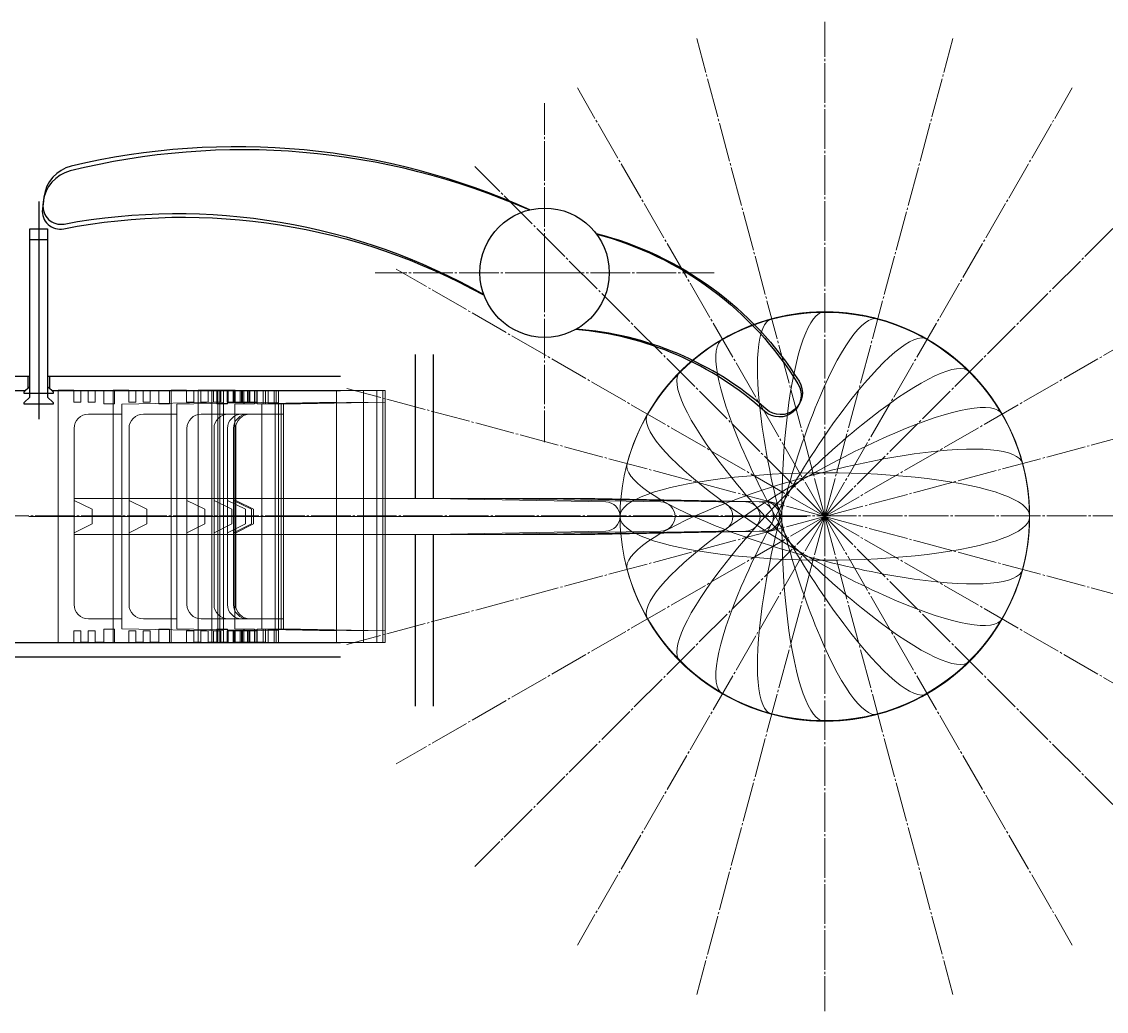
# Model space of a CAD drawing. Header units: millimetres. Extents: x 30 to 978, y -38 to 264.
# Drawn here: x 343.3 to 645.3, y -37.7 to 237.8 of the extents above; entities that cross this region are included whole.
import ezdxf

# ---------------------------------------------------------------- set-up
doc = ezdxf.new("R2010")
doc.units = ezdxf.units.MM
doc.linetypes.add('JIS_08_11', pattern=[12.8, 11, -0.6, 0.6, -0.6])
for name, color, linetype, lineweight in [('BODY OUTER', 7, 'Continuous', 30), ('Body_Outer', 7, 'Continuous', 30), ('Center_L', 7, 'JIS_08_11', 13), ('deg000', 7, 'Continuous', 13), ('deg030', 7, 'Continuous', 13), ('deg060', 7, 'Continuous', 13), ('deg090', 7, 'Continuous', 13), ('deg120', 7, 'Continuous', 13), ('deg150', 7, 'Continuous', 13), ('deg180', 7, 'Continuous', 13), ('deg210', 7, 'Continuous', 13), ('deg240', 7, 'Continuous', 13), ('deg270', 7, 'Continuous', 13), ('deg300', 7, 'Continuous', 13), ('deg330', 7, 'Continuous', 13), ('deg360', 7, 'Continuous', 13), ('LArm BODY OUTER', 7, 'Continuous', 30), ('LArm Center', 7, 'JIS_08_11', 13), ('Lopen OUTER', 7, 'Continuous', 30)]:
    doc.layers.add(name, color=color, linetype=linetype, lineweight=lineweight)

msp = doc.modelspace()

# ---------------------------------------------------------------- linework, layer by layer
at = {"layer": 'BODY OUTER'}
for p, q in [((452.92, 145.14), (452.92, 105.07)), ((457.92, 145.14), (457.92, 105.07)), ((345.07, 139.1), (345.07, 135.73)), ((351.07, 139.1), (351.07, 135.73)), ((452.92, 95.03), (452.92, 47.28)), ((457.92, 95.03), (457.92, 47.28))]:
    msp.add_line(p, q, dxfattribs=at)
at = {"layer": 'Body_Outer'}
for p, q in [((230.16, 139.1), (345.57, 139.1)), ((350.57, 139.1), (432.05, 139.1)), ((230.16, 135.1), (344.44, 135.1)), ((345.07, 135.73), (344.44, 135.1)), ((351.69, 135.1), (351.07, 135.73)), ((351.69, 135.1), (432.05, 135.1)), ((230.16, 65), (432.05, 65)), ((230.16, 61), (432.05, 61))]:
    msp.add_line(p, q, dxfattribs=at)
at = {"layer": 'Center_L'}
for q in [(566.91, 237.82), (531.26, 233.12), (602.57, 233.12), (498.03, 219.36), (635.8, 219.36), (469.5, 197.47), (664.33, 197.47), (447.61, 168.94), (686.22, 168.94), (433.84, 135.71), (699.99, 135.71), (433.84, 64.4), (447.61, 31.17), (469.5, 2.64), (498.03, -19.26), (531.26, -33.02), (699.99, 64.4), (686.22, 31.17), (664.33, 2.64), (635.8, -19.26), (602.57, -33.02), (566.91, -37.71)]:
    msp.add_line((566.91, 100.05), q, dxfattribs=at)
msp.add_lwpolyline([(30.15, 100.22), (167.92, 100.22), (702.18, 100.22)], dxfattribs=at)
at = {"layer": 'deg000'}
for p, q in [((353.52, 100.05), (353.52, 135.22)), ((353.52, 135.22), (357.82, 135.22)), ((357.82, 135.22), (357.82, 131.84)), ((359.82, 131.84), (359.82, 135.05)), ((359.82, 135.05), (361.82, 135.05)), ((361.82, 135.05), (361.82, 131.84)), ((363.82, 131.84), (363.82, 135.05)), ((363.82, 135.05), (366.22, 135.05)), ((366.22, 135.05), (366.22, 131.43)), ((369.22, 131.43), (369.22, 135.1)), ((369.22, 135.1), (371.22, 135.1)), ((371.22, 135.1), (382.52, 135.1)), ((382.52, 135.1), (399.52, 135.1)), ((399.52, 65), (399.52, 135.1)), ((357.82, 131.84), (359.82, 131.84)), ((361.82, 131.84), (363.82, 131.84)), ((366.22, 131.43), (369.22, 131.43)), ((399.52, 131.93), (371.22, 131.3)), ((371.22, 131.3), (371.22, 128.55)), ((361.92, 128.55), (371.22, 128.55)), ((371.22, 128.55), (371.22, 111.55)), ((357.92, 100.05), (357.92, 124.55)), ((371.22, 111.55), (371.22, 100.05)), ((457.92, 105.07), (357.92, 105.07)), ((362.92, 102.05), (357.92, 104.55)), ((457.92, 105.07), (505.92, 104.13)), ((345.36, 100.05), (516.94, 100.05)), ((353.52, 100.05), (353.52, 64.88)), ((357.92, 100.05), (357.92, 75.55)), ((357.92, 100.05), (362.92, 100.05)), ((357.92, 100.05), (362.92, 100.05)), ((362.92, 100.05), (362.92, 102.05)), ((362.92, 100.05), (362.92, 98.05)), ((371.22, 88.55), (371.22, 100.05)), ((362.92, 98.05), (357.92, 95.55)), ((457.92, 95.03), (357.92, 95.03)), ((457.92, 95.03), (505.92, 95.97)), ((371.22, 71.55), (371.22, 88.55)), ((361.92, 71.55), (371.22, 71.55)), ((371.22, 68.8), (371.22, 71.55)), ((357.82, 64.88), (357.82, 68.26)), ((357.82, 68.26), (359.82, 68.26)), ((359.82, 68.26), (359.82, 65.05)), ((361.82, 65.05), (361.82, 68.26)), ((361.82, 68.26), (363.82, 68.26)), ((363.82, 68.26), (363.82, 65.05)), ((366.22, 65.05), (366.22, 68.67)), ((366.22, 68.67), (369.22, 68.67)), ((369.22, 68.67), (369.22, 65)), ((399.52, 68.18), (371.22, 68.8)), ((353.52, 64.88), (357.82, 64.88)), ((359.82, 65.05), (361.82, 65.05)), ((363.82, 65.05), (366.22, 65.05)), ((369.22, 65), (371.22, 65)), ((371.22, 65), (382.52, 65)), ((382.52, 65), (399.52, 65))]:
    msp.add_line(p, q, dxfattribs=at)
for centre, radius, start, end in [((566.91, 99.89), 57, 359.9998, 179.9998), ((361.92, 124.55), 4, 90, 180), ((505.84, 100.05), 4.08, 271.1242, 88.8758), ((361.92, 75.55), 4, 180, 270)]:
    msp.add_arc(centre, radius, start, end, dxfattribs=at)
msp.add_ellipse((566.91, 99.89), major_axis=(57, 0), ratio=0.210526, start_param=3.141586, end_param=6.283189, dxfattribs=at)
at = {"layer": 'deg030'}
for p, q in [((368.82, 100.05), (368.82, 135.22)), ((368.82, 135.22), (373.12, 135.22)), ((373.12, 135.22), (373.12, 131.84)), ((375.12, 131.84), (375.12, 135.05)), ((375.12, 135.05), (377.12, 135.05)), ((377.12, 135.05), (377.12, 131.84)), ((379.12, 131.84), (379.12, 135.05)), ((379.12, 135.05), (381.52, 135.05)), ((381.52, 135.05), (381.52, 131.43)), ((384.52, 131.43), (384.52, 135.1)), ((384.52, 135.1), (386.52, 135.1)), ((386.52, 135.1), (397.82, 135.1)), ((397.82, 135.1), (414.82, 135.1)), ((414.82, 65), (414.82, 135.1)), ((373.12, 131.84), (375.12, 131.84)), ((377.12, 131.84), (379.12, 131.84)), ((381.52, 131.43), (384.52, 131.43)), ((414.82, 131.93), (386.52, 131.3)), ((386.52, 131.3), (386.52, 128.55)), ((377.22, 128.55), (386.52, 128.55)), ((386.52, 128.55), (386.52, 111.55)), ((373.22, 100.05), (373.22, 124.55)), ((386.52, 111.55), (386.52, 100.05)), ((473.22, 105.07), (373.22, 105.07)), ((378.22, 102.05), (373.22, 104.55)), ((473.22, 105.07), (521.22, 104.13)), ((360.66, 100.05), (532.24, 100.05)), ((368.82, 100.05), (368.82, 64.88)), ((373.22, 100.05), (373.22, 75.55)), ((373.22, 100.05), (378.22, 100.05)), ((373.22, 100.05), (378.22, 100.05)), ((378.22, 100.05), (378.22, 102.05)), ((378.22, 100.05), (378.22, 98.05)), ((386.52, 88.55), (386.52, 100.05)), ((378.22, 98.05), (373.22, 95.55)), ((473.22, 95.03), (373.22, 95.03)), ((473.22, 95.03), (521.22, 95.97)), ((386.52, 71.55), (386.52, 88.55)), ((377.22, 71.55), (386.52, 71.55)), ((386.52, 68.8), (386.52, 71.55)), ((373.12, 64.88), (373.12, 68.26)), ((373.12, 68.26), (375.12, 68.26)), ((375.12, 68.26), (375.12, 65.05)), ((377.12, 65.05), (377.12, 68.26)), ((377.12, 68.26), (379.12, 68.26)), ((379.12, 68.26), (379.12, 65.05)), ((381.52, 65.05), (381.52, 68.67)), ((381.52, 68.67), (384.52, 68.67)), ((384.52, 68.67), (384.52, 65)), ((414.82, 68.18), (386.52, 68.8)), ((368.82, 64.88), (373.12, 64.88)), ((375.12, 65.05), (377.12, 65.05)), ((379.12, 65.05), (381.52, 65.05)), ((384.52, 65), (386.52, 65)), ((386.52, 65), (397.82, 65)), ((397.82, 65), (414.82, 65))]:
    msp.add_line(p, q, dxfattribs=at)
for centre, radius, start, end in [((566.91, 100.05), 57, 344.9998, 164.9998), ((377.22, 124.55), 4, 90, 180), ((521.14, 100.05), 4.08, 271.1242, 88.8758), ((377.22, 75.55), 4, 180, 270)]:
    msp.add_arc(centre, radius, start, end, dxfattribs=at)
msp.add_ellipse((566.91, 100.05), major_axis=(55.06, -14.75), ratio=0.210526, start_param=3.141586, end_param=6.283189, dxfattribs=at)
at = {"layer": 'deg060'}
for p, q in [((384.94, 100.05), (384.94, 135.22)), ((384.94, 135.22), (389.24, 135.22)), ((389.24, 135.22), (389.24, 131.84)), ((391.24, 131.84), (391.24, 135.05)), ((391.24, 135.05), (393.24, 135.05)), ((393.24, 135.05), (393.24, 131.84)), ((395.24, 131.84), (395.24, 135.05)), ((395.24, 135.05), (397.64, 135.05)), ((397.64, 135.05), (397.64, 131.43)), ((400.64, 131.43), (400.64, 135.1)), ((400.64, 135.1), (402.64, 135.1)), ((402.64, 135.1), (413.94, 135.1)), ((413.94, 135.1), (430.94, 135.1)), ((430.94, 65), (430.94, 135.1)), ((389.24, 131.84), (391.24, 131.84)), ((393.24, 131.84), (395.24, 131.84)), ((397.64, 131.43), (400.64, 131.43)), ((430.94, 131.93), (402.64, 131.3)), ((402.64, 131.3), (402.64, 128.55)), ((393.34, 128.55), (402.64, 128.55)), ((402.64, 128.55), (402.64, 111.55)), ((389.34, 100.05), (389.34, 124.55)), ((402.64, 111.55), (402.64, 100.05)), ((489.34, 105.07), (389.34, 105.07)), ((394.34, 102.05), (389.34, 104.55)), ((489.34, 105.07), (537.34, 104.13)), ((376.78, 100.05), (548.36, 100.05)), ((384.94, 100.05), (384.94, 64.88)), ((389.34, 100.05), (389.34, 75.55)), ((389.34, 100.05), (394.34, 100.05)), ((389.34, 100.05), (394.34, 100.05)), ((394.34, 100.05), (394.34, 102.05)), ((394.34, 100.05), (394.34, 98.05)), ((402.64, 88.55), (402.64, 100.05)), ((394.34, 98.05), (389.34, 95.55)), ((489.34, 95.03), (389.34, 95.03)), ((489.34, 95.03), (537.34, 95.97)), ((402.64, 71.55), (402.64, 88.55)), ((393.34, 71.55), (402.64, 71.55)), ((402.64, 68.8), (402.64, 71.55)), ((389.24, 64.88), (389.24, 68.26)), ((389.24, 68.26), (391.24, 68.26)), ((391.24, 68.26), (391.24, 65.05)), ((393.24, 65.05), (393.24, 68.26)), ((393.24, 68.26), (395.24, 68.26)), ((395.24, 68.26), (395.24, 65.05)), ((397.64, 65.05), (397.64, 68.67)), ((397.64, 68.67), (400.64, 68.67)), ((400.64, 68.67), (400.64, 65)), ((430.94, 68.18), (402.64, 68.8)), ((384.94, 64.88), (389.24, 64.88)), ((391.24, 65.05), (393.24, 65.05)), ((395.24, 65.05), (397.64, 65.05)), ((400.64, 65), (402.64, 65)), ((402.64, 65), (413.94, 65)), ((413.94, 65), (430.94, 65))]:
    msp.add_line(p, q, dxfattribs=at)
for centre, radius, start, end in [((566.91, 100.05), 57, 329.9998, 149.9998), ((393.34, 124.55), 4, 90, 180), ((537.26, 100.05), 4.08, 271.1242, 88.8758), ((393.34, 75.55), 4, 180, 270)]:
    msp.add_arc(centre, radius, start, end, dxfattribs=at)
msp.add_ellipse((566.91, 100.05), major_axis=(49.36, -28.5), ratio=0.210526, start_param=3.141586, end_param=6.283189, dxfattribs=at)
at = {"layer": 'deg090'}
for p, q in [((392.48, 100.05), (392.48, 135.22)), ((392.48, 135.22), (396.78, 135.22)), ((396.78, 135.22), (396.78, 131.84)), ((398.78, 131.84), (398.78, 135.05)), ((398.78, 135.05), (400.78, 135.05)), ((400.78, 135.05), (400.78, 131.84)), ((402.78, 131.84), (402.78, 135.05)), ((402.78, 135.05), (405.18, 135.05)), ((405.18, 135.05), (405.18, 131.43)), ((408.18, 131.43), (408.18, 135.1)), ((408.18, 135.1), (410.18, 135.1)), ((410.18, 135.1), (421.48, 135.1)), ((421.48, 135.1), (438.48, 135.1)), ((438.48, 65), (438.48, 135.1)), ((396.78, 131.84), (398.78, 131.84)), ((400.78, 131.84), (402.78, 131.84)), ((405.18, 131.43), (408.18, 131.43)), ((438.48, 131.93), (410.18, 131.3)), ((410.18, 131.3), (410.18, 128.55)), ((400.88, 128.55), (410.18, 128.55)), ((410.18, 128.55), (410.18, 111.55)), ((396.88, 100.05), (396.88, 124.55)), ((410.18, 111.55), (410.18, 100.05)), ((496.88, 105.07), (396.88, 105.07)), ((401.88, 102.05), (396.88, 104.55)), ((496.88, 105.07), (544.88, 104.13)), ((384.32, 100.05), (555.9, 100.05)), ((392.48, 100.05), (392.48, 64.88)), ((396.88, 100.05), (396.88, 75.55)), ((396.88, 100.05), (401.88, 100.05)), ((396.88, 100.05), (401.88, 100.05)), ((401.88, 100.05), (401.88, 102.05)), ((401.88, 100.05), (401.88, 98.05)), ((410.18, 88.55), (410.18, 100.05)), ((401.88, 98.05), (396.88, 95.55)), ((496.88, 95.03), (396.88, 95.03)), ((496.88, 95.03), (544.88, 95.97)), ((410.18, 71.55), (410.18, 88.55)), ((400.88, 71.55), (410.18, 71.55)), ((410.18, 68.8), (410.18, 71.55)), ((396.78, 64.88), (396.78, 68.26)), ((396.78, 68.26), (398.78, 68.26)), ((398.78, 68.26), (398.78, 65.05)), ((400.78, 65.05), (400.78, 68.26)), ((400.78, 68.26), (402.78, 68.26)), ((402.78, 68.26), (402.78, 65.05)), ((405.18, 65.05), (405.18, 68.67)), ((405.18, 68.67), (408.18, 68.67)), ((408.18, 68.67), (408.18, 65)), ((438.48, 68.18), (410.18, 68.8)), ((392.48, 64.88), (396.78, 64.88)), ((398.78, 65.05), (400.78, 65.05)), ((402.78, 65.05), (405.18, 65.05)), ((408.18, 65), (410.18, 65)), ((410.18, 65), (421.48, 65)), ((421.48, 65), (438.48, 65))]:
    msp.add_line(p, q, dxfattribs=at)
for centre, radius, start, end in [((566.91, 100.05), 57, 314.9998, 134.9998), ((400.88, 124.55), 4, 90, 180), ((544.8, 100.05), 4.08, 271.1242, 88.8758), ((400.88, 75.55), 4, 180, 270)]:
    msp.add_arc(centre, radius, start, end, dxfattribs=at)
msp.add_ellipse((566.91, 100.05), major_axis=(40.31, -40.31), ratio=0.210526, start_param=3.141586, end_param=6.283189, dxfattribs=at)
at = {"layer": 'deg120'}
for p, q in [((396.23, 100.05), (396.23, 135.22)), ((396.23, 135.22), (400.53, 135.22)), ((400.53, 135.22), (400.53, 131.84)), ((402.53, 131.84), (402.53, 135.05)), ((402.53, 135.05), (404.53, 135.05)), ((404.53, 135.05), (404.53, 131.84)), ((406.53, 131.84), (406.53, 135.05)), ((406.53, 135.05), (408.93, 135.05)), ((408.93, 135.05), (408.93, 131.43)), ((411.93, 131.43), (411.93, 135.1)), ((411.93, 135.1), (413.93, 135.1)), ((413.93, 135.1), (425.23, 135.1)), ((425.23, 135.1), (442.23, 135.1)), ((442.23, 65), (442.23, 135.1)), ((400.53, 131.84), (402.53, 131.84)), ((404.53, 131.84), (406.53, 131.84)), ((408.93, 131.43), (411.93, 131.43)), ((442.23, 131.93), (413.93, 131.3)), ((413.93, 131.3), (413.93, 128.55)), ((404.63, 128.55), (413.93, 128.55)), ((413.93, 128.55), (413.93, 111.55)), ((400.63, 100.05), (400.63, 124.55)), ((413.93, 111.55), (413.93, 100.05)), ((500.63, 105.07), (400.63, 105.07)), ((405.63, 102.05), (400.63, 104.55)), ((500.63, 105.07), (548.63, 104.13)), ((388.08, 100.05), (559.66, 100.05)), ((396.23, 100.05), (396.23, 64.88)), ((400.63, 100.05), (400.63, 75.55)), ((400.63, 100.05), (405.63, 100.05)), ((400.63, 100.05), (405.63, 100.05)), ((405.63, 100.05), (405.63, 102.05)), ((405.63, 100.05), (405.63, 98.05)), ((413.93, 88.55), (413.93, 100.05)), ((405.63, 98.05), (400.63, 95.55)), ((500.63, 95.03), (400.63, 95.03)), ((500.63, 95.03), (548.63, 95.97)), ((413.93, 71.55), (413.93, 88.55)), ((404.63, 71.55), (413.93, 71.55)), ((413.93, 68.8), (413.93, 71.55)), ((400.53, 64.88), (400.53, 68.26)), ((400.53, 68.26), (402.53, 68.26)), ((402.53, 68.26), (402.53, 65.05)), ((404.53, 65.05), (404.53, 68.26)), ((404.53, 68.26), (406.53, 68.26)), ((406.53, 68.26), (406.53, 65.05)), ((408.93, 65.05), (408.93, 68.67)), ((408.93, 68.67), (411.93, 68.67)), ((411.93, 68.67), (411.93, 65)), ((442.23, 68.18), (413.93, 68.8)), ((396.23, 64.88), (400.53, 64.88)), ((402.53, 65.05), (404.53, 65.05)), ((406.53, 65.05), (408.93, 65.05)), ((411.93, 65), (413.93, 65)), ((413.93, 65), (425.23, 65)), ((425.23, 65), (442.23, 65))]:
    msp.add_line(p, q, dxfattribs=at)
for centre, radius, start, end in [((566.91, 100.05), 57, 299.9998, 119.9998), ((404.63, 124.55), 4, 90, 180), ((548.55, 100.05), 4.08, 271.1242, 88.8758), ((404.63, 75.55), 4, 180, 270)]:
    msp.add_arc(centre, radius, start, end, dxfattribs=at)
msp.add_ellipse((566.91, 100.05), major_axis=(28.5, -49.36), ratio=0.210526, start_param=3.141586, end_param=6.283189, dxfattribs=at)
at = {"layer": 'deg150'}
for p, q in [((397.9, 100.05), (397.9, 135.22)), ((397.9, 135.22), (402.2, 135.22)), ((402.2, 135.22), (402.2, 131.84)), ((404.2, 131.84), (404.2, 135.05)), ((404.2, 135.05), (406.2, 135.05)), ((406.2, 135.05), (406.2, 131.84)), ((408.2, 131.84), (408.2, 135.05)), ((408.2, 135.05), (410.6, 135.05)), ((410.6, 135.05), (410.6, 131.43)), ((413.6, 131.43), (413.6, 135.1)), ((413.6, 135.1), (415.6, 135.1)), ((415.6, 135.1), (426.9, 135.1)), ((426.9, 135.1), (443.9, 135.1)), ((443.9, 65), (443.9, 135.1)), ((402.2, 131.84), (404.2, 131.84)), ((406.2, 131.84), (408.2, 131.84)), ((410.6, 131.43), (413.6, 131.43)), ((443.9, 131.93), (415.6, 131.3)), ((415.6, 131.3), (415.6, 128.55)), ((406.3, 128.55), (415.6, 128.55)), ((415.6, 128.55), (415.6, 111.55)), ((402.3, 100.05), (402.3, 124.55)), ((415.6, 111.55), (415.6, 100.05)), ((502.3, 105.07), (402.3, 105.07)), ((407.3, 102.05), (402.3, 104.55)), ((502.3, 105.07), (550.3, 104.13)), ((389.75, 100.05), (561.33, 100.05)), ((397.9, 100.05), (397.9, 64.88)), ((402.3, 100.05), (402.3, 75.55)), ((402.3, 100.05), (407.3, 100.05)), ((402.3, 100.05), (407.3, 100.05)), ((407.3, 100.05), (407.3, 102.05)), ((407.3, 100.05), (407.3, 98.05)), ((415.6, 88.55), (415.6, 100.05)), ((407.3, 98.05), (402.3, 95.55)), ((502.3, 95.03), (402.3, 95.03)), ((502.3, 95.03), (550.3, 95.97)), ((415.6, 71.55), (415.6, 88.55)), ((406.3, 71.55), (415.6, 71.55)), ((415.6, 68.8), (415.6, 71.55)), ((402.2, 64.88), (402.2, 68.26)), ((402.2, 68.26), (404.2, 68.26)), ((404.2, 68.26), (404.2, 65.05)), ((406.2, 65.05), (406.2, 68.26)), ((406.2, 68.26), (408.2, 68.26)), ((408.2, 68.26), (408.2, 65.05)), ((410.6, 65.05), (410.6, 68.67)), ((410.6, 68.67), (413.6, 68.67)), ((413.6, 68.67), (413.6, 65)), ((443.9, 68.18), (415.6, 68.8)), ((397.9, 64.88), (402.2, 64.88)), ((404.2, 65.05), (406.2, 65.05)), ((408.2, 65.05), (410.6, 65.05)), ((413.6, 65), (415.6, 65)), ((415.6, 65), (426.9, 65)), ((426.9, 65), (443.9, 65))]:
    msp.add_line(p, q, dxfattribs=at)
for centre, radius, start, end in [((566.91, 100.05), 57, 284.9998, 104.9998), ((406.3, 124.55), 4, 90, 180), ((550.22, 100.05), 4.08, 271.1242, 88.8758), ((406.3, 75.55), 4, 180, 270)]:
    msp.add_arc(centre, radius, start, end, dxfattribs=at)
msp.add_ellipse((566.91, 100.05), major_axis=(14.75, -55.06), ratio=0.210526, start_param=3.141586, end_param=6.283189, dxfattribs=at)
at = {"layer": 'deg180'}
for p, q in [((398.51, 100.05), (398.51, 135.22)), ((398.51, 135.22), (402.81, 135.22)), ((402.81, 135.22), (402.81, 131.84)), ((404.81, 131.84), (404.81, 135.05)), ((404.81, 135.05), (406.81, 135.05)), ((406.81, 135.05), (406.81, 131.84)), ((408.81, 131.84), (408.81, 135.05)), ((408.81, 135.05), (411.21, 135.05)), ((411.21, 135.05), (411.21, 131.43)), ((414.21, 131.43), (414.21, 135.1)), ((414.21, 135.1), (416.21, 135.1)), ((416.21, 135.1), (427.51, 135.1)), ((427.51, 135.1), (444.51, 135.1)), ((444.51, 65), (444.51, 135.1)), ((402.81, 131.84), (404.81, 131.84)), ((406.81, 131.84), (408.81, 131.84)), ((411.21, 131.43), (414.21, 131.43)), ((444.51, 131.93), (416.21, 131.3)), ((416.21, 131.3), (416.21, 128.55)), ((406.91, 128.55), (416.21, 128.55)), ((416.21, 128.55), (416.21, 111.55)), ((402.91, 100.05), (402.91, 124.55)), ((416.21, 111.55), (416.21, 100.05)), ((502.91, 105.07), (402.91, 105.07)), ((407.91, 102.05), (402.91, 104.55)), ((502.91, 105.07), (550.91, 104.13)), ((390.36, 100.05), (561.94, 100.05)), ((398.51, 100.05), (398.51, 64.88)), ((402.91, 100.05), (402.91, 75.55)), ((402.91, 100.05), (407.91, 100.05)), ((402.91, 100.05), (407.91, 100.05)), ((407.91, 100.05), (407.91, 102.05)), ((407.91, 100.05), (407.91, 98.05)), ((416.21, 88.55), (416.21, 100.05)), ((407.91, 98.05), (402.91, 95.55)), ((502.91, 95.03), (402.91, 95.03)), ((502.91, 95.03), (550.91, 95.97)), ((416.21, 71.55), (416.21, 88.55)), ((406.91, 71.55), (416.21, 71.55)), ((416.21, 68.8), (416.21, 71.55)), ((402.81, 64.88), (402.81, 68.26)), ((402.81, 68.26), (404.81, 68.26)), ((404.81, 68.26), (404.81, 65.05)), ((406.81, 65.05), (406.81, 68.26)), ((406.81, 68.26), (408.81, 68.26)), ((408.81, 68.26), (408.81, 65.05)), ((411.21, 65.05), (411.21, 68.67)), ((411.21, 68.67), (414.21, 68.67)), ((414.21, 68.67), (414.21, 65)), ((444.51, 68.18), (416.21, 68.8)), ((398.51, 64.88), (402.81, 64.88)), ((404.81, 65.05), (406.81, 65.05)), ((408.81, 65.05), (411.21, 65.05)), ((414.21, 65), (416.21, 65)), ((416.21, 65), (427.51, 65)), ((427.51, 65), (444.51, 65))]:
    msp.add_line(p, q, dxfattribs=at)
for centre, radius, start, end in [((566.91, 100.05), 57, 269.9998, 89.9998), ((406.91, 124.55), 4, 90, 180), ((550.83, 100.05), 4.08, 271.1242, 88.8758), ((406.91, 75.55), 4, 180, 270)]:
    msp.add_arc(centre, radius, start, end, dxfattribs=at)
msp.add_ellipse((566.91, 100.05), major_axis=(0, -57), ratio=0.210526, start_param=3.141586, end_param=6.283189, dxfattribs=at)
at = {"layer": 'deg210'}
for p, q in [((397.9, 100.05), (397.9, 135.22)), ((397.9, 135.22), (402.2, 135.22)), ((402.2, 135.22), (402.2, 131.84)), ((404.2, 131.84), (404.2, 135.05)), ((404.2, 135.05), (406.2, 135.05)), ((406.2, 135.05), (406.2, 131.84)), ((408.2, 131.84), (408.2, 135.05)), ((408.2, 135.05), (410.6, 135.05)), ((410.6, 135.05), (410.6, 131.43)), ((413.6, 131.43), (413.6, 135.1)), ((413.6, 135.1), (415.6, 135.1)), ((415.6, 135.1), (426.9, 135.1)), ((426.9, 135.1), (443.9, 135.1)), ((443.9, 135.1), (443.9, 65)), ((402.2, 131.84), (404.2, 131.84)), ((406.2, 131.84), (408.2, 131.84)), ((410.6, 131.43), (413.6, 131.43)), ((443.9, 131.93), (415.6, 131.3)), ((415.6, 131.3), (415.6, 128.55)), ((406.3, 128.55), (415.6, 128.55)), ((415.6, 128.55), (415.6, 111.55)), ((402.3, 100.05), (402.3, 124.55)), ((415.6, 111.55), (415.6, 100.05)), ((502.3, 105.07), (402.3, 105.07)), ((407.3, 102.05), (402.3, 104.55)), ((502.3, 105.07), (550.3, 104.13)), ((389.75, 100.05), (561.33, 100.05)), ((397.9, 100.05), (397.9, 64.88)), ((402.3, 100.05), (407.3, 100.05)), ((402.3, 100.05), (402.3, 75.55)), ((402.3, 100.05), (407.3, 100.05)), ((407.3, 100.05), (407.3, 102.05)), ((407.3, 100.05), (407.3, 98.05)), ((415.6, 88.55), (415.6, 100.05)), ((407.3, 98.05), (402.3, 95.55)), ((502.3, 95.03), (402.3, 95.03)), ((502.3, 95.03), (550.3, 95.97)), ((415.6, 71.55), (415.6, 88.55)), ((406.3, 71.55), (415.6, 71.55)), ((415.6, 68.8), (415.6, 71.55)), ((402.2, 64.88), (402.2, 68.26)), ((402.2, 68.26), (404.2, 68.26)), ((404.2, 68.26), (404.2, 65.05)), ((406.2, 65.05), (406.2, 68.26)), ((406.2, 68.26), (408.2, 68.26)), ((408.2, 68.26), (408.2, 65.05)), ((410.6, 65.05), (410.6, 68.67)), ((410.6, 68.67), (413.6, 68.67)), ((413.6, 68.67), (413.6, 65)), ((443.9, 68.18), (415.6, 68.8)), ((397.9, 64.88), (402.2, 64.88)), ((404.2, 65.05), (406.2, 65.05)), ((408.2, 65.05), (410.6, 65.05)), ((413.6, 65), (415.6, 65)), ((415.6, 65), (426.9, 65)), ((426.9, 65), (443.9, 65))]:
    msp.add_line(p, q, dxfattribs=at)
for centre, radius, start, end in [((566.91, 100.05), 57, 255.0002, 75.0002), ((406.3, 124.55), 4, 90, 180), ((550.22, 100.05), 4.08, 271.1242, 88.8758), ((406.3, 75.55), 4, 180, 270)]:
    msp.add_arc(centre, radius, start, end, dxfattribs=at)
at = {"layer": 'deg210', "extrusion": (0, 0, -1)}
msp.add_ellipse((566.91, 100.05), major_axis=(14.75, 55.06), ratio=0.210526, start_param=3.141586, end_param=6.283189, dxfattribs=at)
at = {"layer": 'deg240'}
for p, q in [((396.23, 100.05), (396.23, 135.22)), ((396.23, 135.22), (400.53, 135.22)), ((400.53, 135.22), (400.53, 131.84)), ((402.53, 131.84), (402.53, 135.05)), ((402.53, 135.05), (404.53, 135.05)), ((404.53, 135.05), (404.53, 131.84)), ((406.53, 131.84), (406.53, 135.05)), ((406.53, 135.05), (408.93, 135.05)), ((408.93, 135.05), (408.93, 131.43)), ((411.93, 131.43), (411.93, 135.1)), ((411.93, 135.1), (413.93, 135.1)), ((413.93, 135.1), (425.23, 135.1)), ((425.23, 135.1), (442.23, 135.1)), ((442.23, 135.1), (442.23, 65)), ((400.53, 131.84), (402.53, 131.84)), ((404.53, 131.84), (406.53, 131.84)), ((408.93, 131.43), (411.93, 131.43)), ((442.23, 131.93), (413.93, 131.3)), ((413.93, 131.3), (413.93, 128.55)), ((404.63, 128.55), (413.93, 128.55)), ((413.93, 128.55), (413.93, 111.55)), ((400.63, 100.05), (400.63, 124.55)), ((413.93, 111.55), (413.93, 100.05)), ((500.63, 105.07), (400.63, 105.07)), ((405.63, 102.05), (400.63, 104.55)), ((500.63, 105.07), (548.63, 104.13)), ((388.08, 100.05), (559.66, 100.05)), ((396.23, 100.05), (396.23, 64.88)), ((400.63, 100.05), (405.63, 100.05)), ((400.63, 100.05), (400.63, 75.55)), ((400.63, 100.05), (405.63, 100.05)), ((405.63, 100.05), (405.63, 102.05)), ((405.63, 100.05), (405.63, 98.05)), ((413.93, 88.55), (413.93, 100.05)), ((405.63, 98.05), (400.63, 95.55)), ((500.63, 95.03), (400.63, 95.03)), ((500.63, 95.03), (548.63, 95.97)), ((413.93, 71.55), (413.93, 88.55)), ((404.63, 71.55), (413.93, 71.55)), ((413.93, 68.8), (413.93, 71.55)), ((400.53, 64.88), (400.53, 68.26)), ((400.53, 68.26), (402.53, 68.26)), ((402.53, 68.26), (402.53, 65.05)), ((404.53, 65.05), (404.53, 68.26)), ((404.53, 68.26), (406.53, 68.26)), ((406.53, 68.26), (406.53, 65.05)), ((408.93, 65.05), (408.93, 68.67)), ((408.93, 68.67), (411.93, 68.67)), ((411.93, 68.67), (411.93, 65)), ((442.23, 68.18), (413.93, 68.8)), ((396.23, 64.88), (400.53, 64.88)), ((402.53, 65.05), (404.53, 65.05)), ((406.53, 65.05), (408.93, 65.05)), ((411.93, 65), (413.93, 65)), ((413.93, 65), (425.23, 65)), ((425.23, 65), (442.23, 65))]:
    msp.add_line(p, q, dxfattribs=at)
for centre, radius, start, end in [((566.91, 100.05), 57, 240.0002, 60.0002), ((404.63, 124.55), 4, 90, 180), ((548.55, 100.05), 4.08, 271.1242, 88.8758), ((404.63, 75.55), 4, 180, 270)]:
    msp.add_arc(centre, radius, start, end, dxfattribs=at)
at = {"layer": 'deg240', "extrusion": (0, 0, -1)}
msp.add_ellipse((566.91, 100.05), major_axis=(28.5, 49.36), ratio=0.210526, start_param=3.141586, end_param=6.283189, dxfattribs=at)
at = {"layer": 'deg270'}
for p, q in [((392.48, 100.05), (392.48, 135.22)), ((392.48, 135.22), (396.78, 135.22)), ((396.78, 135.22), (396.78, 131.84)), ((398.78, 131.84), (398.78, 135.05)), ((398.78, 135.05), (400.78, 135.05)), ((400.78, 135.05), (400.78, 131.84)), ((402.78, 131.84), (402.78, 135.05)), ((402.78, 135.05), (405.18, 135.05)), ((405.18, 135.05), (405.18, 131.43)), ((408.18, 131.43), (408.18, 135.1)), ((408.18, 135.1), (410.18, 135.1)), ((410.18, 135.1), (421.48, 135.1)), ((421.48, 135.1), (438.48, 135.1)), ((438.48, 135.1), (438.48, 65)), ((396.78, 131.84), (398.78, 131.84)), ((400.78, 131.84), (402.78, 131.84)), ((405.18, 131.43), (408.18, 131.43)), ((438.48, 131.93), (410.18, 131.3)), ((410.18, 131.3), (410.18, 128.55)), ((400.88, 128.55), (410.18, 128.55)), ((410.18, 128.55), (410.18, 111.55)), ((396.88, 100.05), (396.88, 124.55)), ((410.18, 111.55), (410.18, 100.05)), ((496.88, 105.07), (396.88, 105.07)), ((401.88, 102.05), (396.88, 104.55)), ((496.88, 105.07), (544.88, 104.13)), ((384.32, 100.05), (555.9, 100.05)), ((392.48, 100.05), (392.48, 64.88)), ((396.88, 100.05), (401.88, 100.05)), ((396.88, 100.05), (396.88, 75.55)), ((396.88, 100.05), (401.88, 100.05)), ((401.88, 100.05), (401.88, 102.05)), ((401.88, 100.05), (401.88, 98.05)), ((410.18, 88.55), (410.18, 100.05)), ((401.88, 98.05), (396.88, 95.55)), ((496.88, 95.03), (396.88, 95.03)), ((496.88, 95.03), (544.88, 95.97)), ((410.18, 71.55), (410.18, 88.55)), ((400.88, 71.55), (410.18, 71.55)), ((410.18, 68.8), (410.18, 71.55)), ((396.78, 64.88), (396.78, 68.26)), ((396.78, 68.26), (398.78, 68.26)), ((398.78, 68.26), (398.78, 65.05)), ((400.78, 65.05), (400.78, 68.26)), ((400.78, 68.26), (402.78, 68.26)), ((402.78, 68.26), (402.78, 65.05)), ((405.18, 65.05), (405.18, 68.67)), ((405.18, 68.67), (408.18, 68.67)), ((408.18, 68.67), (408.18, 65)), ((438.48, 68.18), (410.18, 68.8)), ((392.48, 64.88), (396.78, 64.88)), ((398.78, 65.05), (400.78, 65.05)), ((402.78, 65.05), (405.18, 65.05)), ((408.18, 65), (410.18, 65)), ((410.18, 65), (421.48, 65)), ((421.48, 65), (438.48, 65))]:
    msp.add_line(p, q, dxfattribs=at)
for centre, radius, start, end in [((566.91, 100.05), 57, 225.0002, 45.0002), ((400.88, 124.55), 4, 90, 180), ((544.8, 100.05), 4.08, 271.1242, 88.8758), ((400.88, 75.55), 4, 180, 270)]:
    msp.add_arc(centre, radius, start, end, dxfattribs=at)
at = {"layer": 'deg270', "extrusion": (0, 0, -1)}
msp.add_ellipse((566.91, 100.05), major_axis=(40.31, 40.31), ratio=0.210526, start_param=3.141586, end_param=6.283189, dxfattribs=at)
at = {"layer": 'deg300'}
for p, q in [((384.94, 100.05), (384.94, 135.22)), ((384.94, 135.22), (389.24, 135.22)), ((389.24, 135.22), (389.24, 131.84)), ((391.24, 131.84), (391.24, 135.05)), ((391.24, 135.05), (393.24, 135.05)), ((393.24, 135.05), (393.24, 131.84)), ((395.24, 131.84), (395.24, 135.05)), ((395.24, 135.05), (397.64, 135.05)), ((397.64, 135.05), (397.64, 131.43)), ((400.64, 131.43), (400.64, 135.1)), ((400.64, 135.1), (402.64, 135.1)), ((402.64, 135.1), (413.94, 135.1)), ((413.94, 135.1), (430.94, 135.1)), ((430.94, 135.1), (430.94, 65)), ((389.24, 131.84), (391.24, 131.84)), ((393.24, 131.84), (395.24, 131.84)), ((397.64, 131.43), (400.64, 131.43)), ((430.94, 131.93), (402.64, 131.3)), ((402.64, 131.3), (402.64, 128.55)), ((393.34, 128.55), (402.64, 128.55)), ((402.64, 128.55), (402.64, 111.55)), ((389.34, 100.05), (389.34, 124.55)), ((402.64, 111.55), (402.64, 100.05)), ((489.34, 105.07), (389.34, 105.07)), ((394.34, 102.05), (389.34, 104.55)), ((489.34, 105.07), (537.34, 104.13)), ((376.78, 100.05), (548.36, 100.05)), ((384.94, 100.05), (384.94, 64.88)), ((389.34, 100.05), (394.34, 100.05)), ((389.34, 100.05), (389.34, 75.55)), ((389.34, 100.05), (394.34, 100.05)), ((394.34, 100.05), (394.34, 102.05)), ((394.34, 100.05), (394.34, 98.05)), ((402.64, 88.55), (402.64, 100.05)), ((394.34, 98.05), (389.34, 95.55)), ((489.34, 95.03), (389.34, 95.03)), ((489.34, 95.03), (537.34, 95.97)), ((402.64, 71.55), (402.64, 88.55)), ((393.34, 71.55), (402.64, 71.55)), ((402.64, 68.8), (402.64, 71.55)), ((389.24, 64.88), (389.24, 68.26)), ((389.24, 68.26), (391.24, 68.26)), ((391.24, 68.26), (391.24, 65.05)), ((393.24, 65.05), (393.24, 68.26)), ((393.24, 68.26), (395.24, 68.26)), ((395.24, 68.26), (395.24, 65.05)), ((397.64, 65.05), (397.64, 68.67)), ((397.64, 68.67), (400.64, 68.67)), ((400.64, 68.67), (400.64, 65)), ((430.94, 68.18), (402.64, 68.8)), ((384.94, 64.88), (389.24, 64.88)), ((391.24, 65.05), (393.24, 65.05)), ((395.24, 65.05), (397.64, 65.05)), ((400.64, 65), (402.64, 65)), ((402.64, 65), (413.94, 65)), ((413.94, 65), (430.94, 65))]:
    msp.add_line(p, q, dxfattribs=at)
for centre, radius, start, end in [((393.34, 124.55), 4, 90, 180), ((566.91, 100.05), 57, 210.0002, 30.0002), ((537.26, 100.05), 4.08, 271.1242, 88.8758), ((393.34, 75.55), 4, 180, 270)]:
    msp.add_arc(centre, radius, start, end, dxfattribs=at)
at = {"layer": 'deg300', "extrusion": (0, 0, -1)}
msp.add_ellipse((566.91, 100.05), major_axis=(49.36, 28.5), ratio=0.210526, start_param=3.141586, end_param=6.283189, dxfattribs=at)
at = {"layer": 'deg330'}
for p, q in [((368.82, 100.05), (368.82, 135.22)), ((368.82, 135.22), (373.12, 135.22)), ((373.12, 135.22), (373.12, 131.84)), ((375.12, 131.84), (375.12, 135.05)), ((375.12, 135.05), (377.12, 135.05)), ((377.12, 135.05), (377.12, 131.84)), ((379.12, 131.84), (379.12, 135.05)), ((379.12, 135.05), (381.52, 135.05)), ((381.52, 135.05), (381.52, 131.43)), ((384.52, 131.43), (384.52, 135.1)), ((384.52, 135.1), (386.52, 135.1)), ((386.52, 135.1), (397.82, 135.1)), ((397.82, 135.1), (414.82, 135.1)), ((414.82, 135.1), (414.82, 65)), ((373.12, 131.84), (375.12, 131.84)), ((377.12, 131.84), (379.12, 131.84)), ((381.52, 131.43), (384.52, 131.43)), ((414.82, 131.93), (386.52, 131.3)), ((386.52, 131.3), (386.52, 128.55)), ((377.22, 128.55), (386.52, 128.55)), ((386.52, 128.55), (386.52, 111.55)), ((373.22, 100.05), (373.22, 124.55)), ((386.52, 111.55), (386.52, 100.05)), ((473.22, 105.07), (373.22, 105.07)), ((378.22, 102.05), (373.22, 104.55)), ((473.22, 105.07), (521.22, 104.13)), ((360.66, 100.05), (532.24, 100.05)), ((368.82, 100.05), (368.82, 64.88)), ((373.22, 100.05), (378.22, 100.05)), ((373.22, 100.05), (373.22, 75.55)), ((373.22, 100.05), (378.22, 100.05)), ((378.22, 100.05), (378.22, 102.05)), ((378.22, 100.05), (378.22, 98.05)), ((386.52, 88.55), (386.52, 100.05)), ((378.22, 98.05), (373.22, 95.55)), ((473.22, 95.03), (373.22, 95.03)), ((473.22, 95.03), (521.22, 95.97)), ((386.52, 71.55), (386.52, 88.55)), ((377.22, 71.55), (386.52, 71.55)), ((386.52, 68.8), (386.52, 71.55)), ((373.12, 64.88), (373.12, 68.26)), ((373.12, 68.26), (375.12, 68.26)), ((375.12, 68.26), (375.12, 65.05)), ((377.12, 65.05), (377.12, 68.26)), ((377.12, 68.26), (379.12, 68.26)), ((379.12, 68.26), (379.12, 65.05)), ((381.52, 65.05), (381.52, 68.67)), ((381.52, 68.67), (384.52, 68.67)), ((384.52, 68.67), (384.52, 65)), ((414.82, 68.18), (386.52, 68.8)), ((368.82, 64.88), (373.12, 64.88)), ((375.12, 65.05), (377.12, 65.05)), ((379.12, 65.05), (381.52, 65.05)), ((384.52, 65), (386.52, 65)), ((386.52, 65), (397.82, 65)), ((397.82, 65), (414.82, 65))]:
    msp.add_line(p, q, dxfattribs=at)
for centre, radius, start, end in [((377.22, 124.55), 4, 90, 180), ((566.91, 100.05), 57, 195.0002, 15.0002), ((521.14, 100.05), 4.08, 271.1242, 88.8758), ((377.22, 75.55), 4, 180, 270)]:
    msp.add_arc(centre, radius, start, end, dxfattribs=at)
at = {"layer": 'deg330', "extrusion": (0, 0, -1)}
msp.add_ellipse((566.91, 100.05), major_axis=(55.06, 14.75), ratio=0.210526, start_param=3.141586, end_param=6.283189, dxfattribs=at)
at = {"layer": 'deg360'}
for p, q in [((353.52, 100.05), (353.52, 135.22)), ((353.52, 135.22), (357.82, 135.22)), ((357.82, 135.22), (357.82, 131.84)), ((359.82, 131.84), (359.82, 135.05)), ((359.82, 135.05), (361.82, 135.05)), ((361.82, 135.05), (361.82, 131.84)), ((363.82, 131.84), (363.82, 135.05)), ((363.82, 135.05), (366.22, 135.05)), ((366.22, 135.05), (366.22, 131.43)), ((369.22, 131.43), (369.22, 135.1)), ((369.22, 135.1), (371.22, 135.1)), ((371.22, 135.1), (382.52, 135.1)), ((382.52, 135.1), (399.52, 135.1)), ((399.52, 135.1), (399.52, 65)), ((357.82, 131.84), (359.82, 131.84)), ((361.82, 131.84), (363.82, 131.84)), ((366.22, 131.43), (369.22, 131.43)), ((399.52, 131.93), (371.22, 131.3)), ((371.22, 131.3), (371.22, 128.55)), ((361.92, 128.55), (371.22, 128.55)), ((371.22, 128.55), (371.22, 111.55)), ((357.92, 100.05), (357.92, 124.55)), ((371.22, 111.55), (371.22, 100.05)), ((457.92, 105.07), (357.92, 105.07)), ((362.92, 102.05), (357.92, 104.55)), ((457.92, 105.07), (505.92, 104.13)), ((345.36, 100.05), (516.94, 100.05)), ((353.52, 100.05), (353.52, 64.88)), ((357.92, 100.05), (362.92, 100.05)), ((357.92, 100.05), (357.92, 75.55)), ((357.92, 100.05), (362.92, 100.05)), ((362.92, 100.05), (362.92, 102.05)), ((362.92, 100.05), (362.92, 98.05)), ((371.22, 88.55), (371.22, 100.05)), ((362.92, 98.05), (357.92, 95.55)), ((457.92, 95.03), (357.92, 95.03)), ((457.92, 95.03), (505.92, 95.97)), ((371.22, 71.55), (371.22, 88.55)), ((361.92, 71.55), (371.22, 71.55)), ((371.22, 68.8), (371.22, 71.55)), ((357.82, 64.88), (357.82, 68.26)), ((357.82, 68.26), (359.82, 68.26)), ((359.82, 68.26), (359.82, 65.05)), ((361.82, 65.05), (361.82, 68.26)), ((361.82, 68.26), (363.82, 68.26)), ((363.82, 68.26), (363.82, 65.05)), ((366.22, 65.05), (366.22, 68.67)), ((366.22, 68.67), (369.22, 68.67)), ((369.22, 68.67), (369.22, 65)), ((399.52, 68.18), (371.22, 68.8)), ((353.52, 64.88), (357.82, 64.88)), ((359.82, 65.05), (361.82, 65.05)), ((363.82, 65.05), (366.22, 65.05)), ((369.22, 65), (371.22, 65)), ((371.22, 65), (382.52, 65)), ((382.52, 65), (399.52, 65))]:
    msp.add_line(p, q, dxfattribs=at)
for centre, radius, start, end in [((361.92, 124.55), 4, 90, 180), ((505.84, 100.05), 4.08, 271.1242, 88.8758), ((566.91, 100.22), 57, 180.0002, 0.0002), ((361.92, 75.55), 4, 180, 270)]:
    msp.add_arc(centre, radius, start, end, dxfattribs=at)
at = {"layer": 'deg360', "extrusion": (0, 0, -1)}
msp.add_ellipse((566.91, 100.22), major_axis=(57, 0), ratio=0.210526, start_param=3.141586, end_param=6.283189, dxfattribs=at)
at = {"layer": 'LArm BODY OUTER'}
msp.add_line((348.07, 187.78), (348.07, 130.07), dxfattribs=at)
for points in [[(484.76, 185.43, 0.16626), (357.14, 197.57, 0.313423), (349.54, 189.06), (349.29, 187.01, 0.50661), (355.16, 181.49, -0.176982), (471.98, 161.84)], [(503.33, 178.7, -0.193035), (559.42, 136.99, -0.866116), (550.18, 129.32, 0.164448), (497.52, 152.1)]]:
    msp.add_lwpolyline(points, format="xyb", dxfattribs=at)
msp.add_lwpolyline([(348.07, 134.3), (344.07, 134.3), (344.07, 134.73), (345.57, 136.23), (345.57, 180.1), (348.07, 180.1), (350.57, 180.1), (350.57, 136.23), (352.07, 134.73), (352.07, 134.3)], close=True, dxfattribs=at)
msp.add_circle((488.92, 167.92), 18, dxfattribs=at)
at = {"layer": 'LArm Center'}
for q in [(488.92, 215.09), (441.75, 167.92), (488.92, 120.75), (536.09, 167.92)]:
    msp.add_line((488.92, 167.92), q, dxfattribs=at)
at = {"layer": 'Lopen OUTER'}
msp.add_line((348.07, 184.83), (348.07, 127.12), dxfattribs=at)
for points in [[(484.59, 185.39, 0.16626), (356.85, 196.25, 0.313423), (349.33, 187.66), (349.1, 185.61, 0.50661), (355.03, 180.15, -0.176982), (472.04, 161.67)], [(503.22, 178.85, -0.193035), (559.73, 137.7, -0.866116), (550.57, 129.94, 0.164448), (497.68, 152.19)]]:
    msp.add_lwpolyline(points, format="xyb", dxfattribs=at)
msp.add_lwpolyline([(348.07, 131.35), (344.07, 131.35), (344.07, 131.78), (345.57, 133.28), (345.57, 177.15), (348.07, 177.15), (350.57, 177.15), (350.57, 133.28), (352.07, 131.78), (352.07, 131.35)], close=True, dxfattribs=at)
msp.add_circle((488.92, 167.92), 18, dxfattribs=at)

doc.saveas('drawing.dxf')
